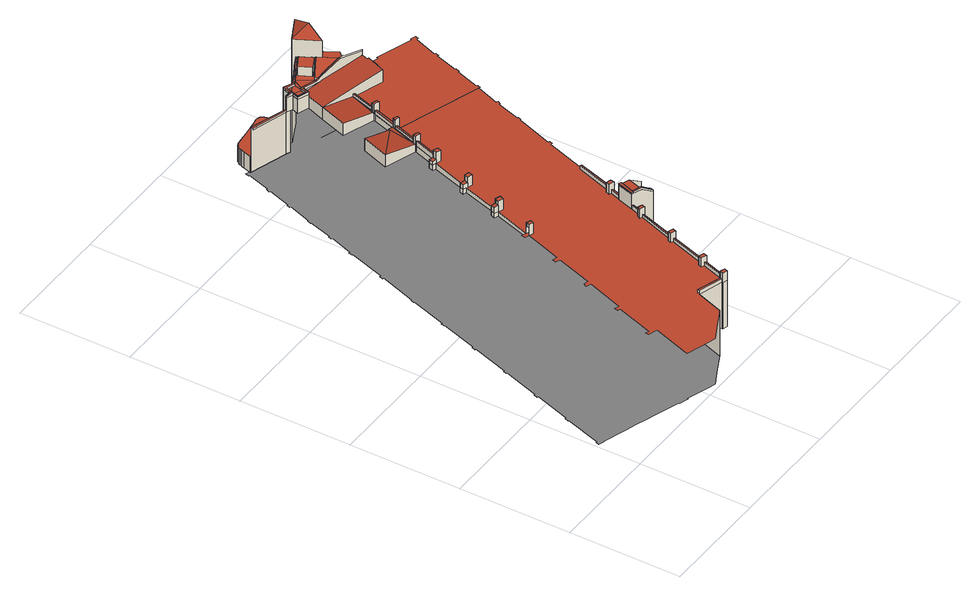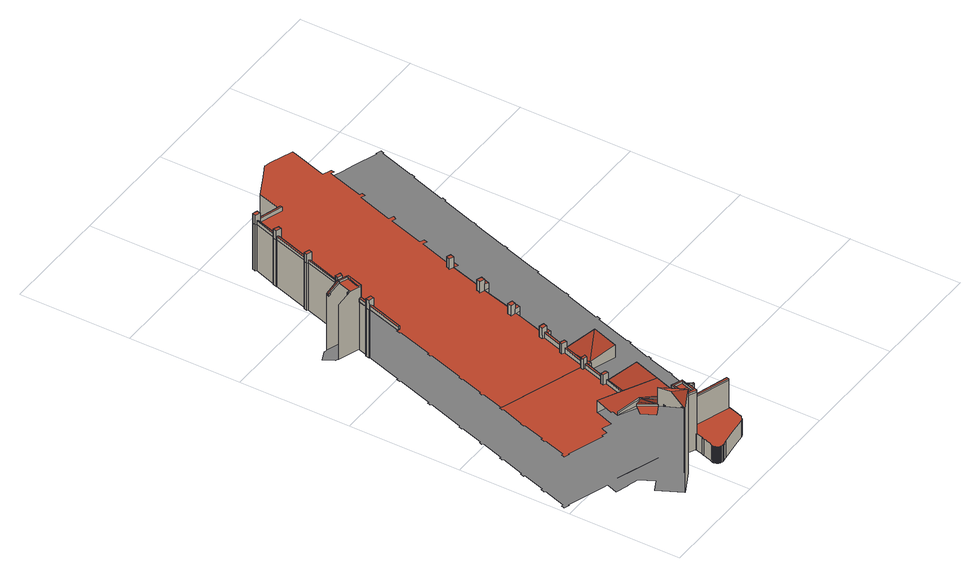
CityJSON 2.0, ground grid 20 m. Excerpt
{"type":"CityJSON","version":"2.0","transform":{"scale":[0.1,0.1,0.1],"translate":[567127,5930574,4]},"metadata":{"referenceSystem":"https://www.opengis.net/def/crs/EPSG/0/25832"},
"CityObjects":{
"building1":{"type":"Building","attributes":{"Grundfläche 2D":"2844.660589","Grundhöhe NN":"4.396"},"children":["building1-1","building1-2","building1-3","building1-4","building1-5","building1-6","building1-7","building1-8","building1-9","building1-10","building1-11","building1-12","building1-13","building1-14","building1-15","building1-16","building1-17","building1-18","building1-19","building1-20","building1-21","building1-22","building1-23","building1-24","building1-25","building1-26","building1-27","building1-28","building1-29","building1-30","building1-31","building1-32","building1-33"],"geometry":[{"type":"MultiSurface","lod":"3","boundaries":[[[0,1,2,3]],[[4,0,3,5]],[[6,4,5,7]],[[8,6,7,9]],[[10,8,9,11]],[[12,10,11,13]],[[14,12,13,15]],[[16,14,15,17]],[[18,16,17,19]],[[20,18,19,21]],[[22,23,24,25]],[[26,20,21,27]],[[28,29,30,31]],[[31,30,23,22]],[[32,33,29,28]],[[34,26,27,35]],[[36,34,35,37]],[[38,36,37,39]],[[40,41,33,32]],[[42,43,44,45,46,39,37,35,27,21,19,17,15,13,11,9,7,5,3,2,47,48,49,50,51,52,53,54,55,56,57,58,59,60,61,62,63,64,65,66,67,68,69,70,71,72,73,74,75,76,77,78,79,80,81,82,83,84,85,86,87,88,89,90,91,92,93,94,95,96,97,98,99,100,101,102,103,104,105,106,107,108,109,110,111,112,113,114,115,116,117,118,119,120,121,122,123,124,125,126,127,128,129,130,131,132,133,134,135,136,137,138,139,140,141,142,143,144,145,146,147,148,149,150,151,152,153,154,155,156,157,158,159,160,161,162,163,164,165,166,167,168,169,170,171,172,173,174,175,176,177,178,179,180,181,182,183],[184,185,186]],[[187,38,39,46]],[[188,189,190,191]],[[191,190,41,40]],[[192,193,189,188]],[[194,187,46,45]],[[195,194,45,44]],[[196,195,44,43]],[[197,196,43,42]],[[198,199,193,192]],[[200,201,202,203,204,205]],[[197,42,183,182,206,207,208,209,200,205,204]],[[200,209,208,207,210,211,212,213,201]],[[214,215,216,217]],[[218,219,220,221,222,223,224,225,226,227,228,229,198,192,188,191,40,32,28,31,22,25,230,231,232,233,234,235,236,237,238,239,240,241,242,243,244,245,246,247,248,249,250,251,252,253,254,255,1,0,4,6,8,10,12,14,16,18,20,26,34,36,38,187,194,195,196,197,204,203,256,257,258,259,260,261,262,263,264,265,266,267,268,269,270,271,272,273,274,275,276,277,278,279,280,281,282,283,284,285,286,287,288,289,290,291,292,293,294,295,296,297,298,299,300,301,302,303,304,305,306,307],[308,309,310,277]],[[228,311,312,229]],[[229,312,199,198]],[[227,226,313,311,228]],[[257,256,174,173]],[[256,203,202,201,213,212,314,176,175,174]],[[315,223,316,214,217]],[[317,215,214]],[[258,257,173,172]],[[259,258,172,171]],[[260,259,171,170]],[[225,318,313,226]],[[319,317,214,316]],[[215,317,320,216]],[[223,315,321,224]],[[224,321,318,225]],[[322,323,118,117]],[[324,325,319,326]],[[327,328,329,330]],[[331,332,317,319,325]],[[333,320,317,332]],[[333,332,331,218,334]],[[307,335,334,218]],[[336,330,329,337,304]],[[306,338,335,307]],[[339,340,323,341,342,343]],[[336,344,345,327,330]],[[339,346,119,118,323,340]],[[347,348,349,350]],[[348,351,352,349]],[[343,342,341,351,348]],[[353,354,328,327]],[[346,339,343,348,355]],[[349,356,357,350]],[[358,359,360,361]],[[362,363,364,358,361,365]],[[360,366,365,361]],[[356,349,352,354,353]],[[346,367,120,119]],[[367,346,368,369]],[[304,337,370,305]],[[305,370,338,306]],[[344,336,304,303]],[[371,344,303,302]],[[362,372,363]],[[356,373,374,357]],[[360,359,375,376,377,366]],[[356,353,378,373]],[[366,377,379,380,381,372,362,365]],[[382,369,368,383,347,350,357,374,384,385,386,387,376,375,359,358,364,388,389,390,391]],[[367,392,393,122,121,120]],[[393,392,367,369,382,391]],[[345,344,371]],[[381,380,389,388,364,363,372]],[[380,394,390,389]],[[395,396,397,393,394,380,379]],[[345,371,302,301]],[[373,378,398]],[[397,396,395,399,400]],[[300,299,401,402,403,327,345,301]],[[404,385,384,405]],[[406,407,408,409,397,400,399,410,411]],[[398,378,353,327,403,402,401,412,413,414,415,416]],[[124,123,122,393,397,409,417,418,419,126,125]],[[420,409,408,407,406,411,410,421,422,423,424]],[[417,409,420,424,423,425,426]],[[427,428,429,430,431,404,405,432]],[[384,374,373,398,416,415,414,433,434,432,405]],[[417,426,425,423,425,435]],[[386,385,404,431,430,429,428,427,436,437,438,439,440,441,442,443,444,445,446,447,448,449,450,451,452,453,454,399,395,379,377,376,387]],[[435,425,423,422,455,419,418,417]],[[423,422,423,425]],[[456,422,421,457,458]],[[422,456,459,460,461,462,127,126,419,455]],[[461,460,463,462]],[[458,446,464,465,466,456]],[[462,467,128,127]],[[462,463,467]]],"semantics":{"surfaces":[{"type":"WallSurface"},{"type":"GroundSurface"},{"type":"RoofSurface"}],"values":[0,0,0,0,0,0,0,0,0,0,0,0,0,0,0,0,0,0,0,1,0,0,0,0,0,0,0,0,0,0,0,2,0,2,0,0,0,0,0,0,2,0,0,0,0,2,0,0,0,0,2,0,2,0,0,0,0,0,0,2,0,0,0,0,0,2,0,0,0,2,0,0,0,0,0,0,0,2,0,0,0,2,2,0,0,2,0,0,2,0,0,2,0,2,2,2,0,2,2,2,0,2,0,2,2,2,0,2,2,0,2]}}]},
"building1-1":{"type":"BuildingInstallation","parents":["building1"],"geometry":[{"type":"MultiSurface","lod":"3","boundaries":[[[468,469,470,471]],[[0,4,468,471]],[[470,469,472,473]]],"semantics":{"surfaces":[{"type":"RoofSurface"},{"type":"WallSurface"}],"values":[0,1,1]}}]},
"building1-2":{"type":"BuildingInstallation","parents":["building1"],"geometry":[{"type":"MultiSurface","lod":"3","boundaries":[[[474,475,476,477,478,479,480]],[[6,8,475,474]],[[8,10,476,475]],[[481,478,477,476,10,12,482,483,484]],[[472,469,468,4,6,474,480,479,478,481]]],"semantics":{"surfaces":[{"type":"RoofSurface"},{"type":"WallSurface"}],"values":[0,1,1,1,1]}}]},
"building1-3":{"type":"BuildingInstallation","parents":["building1"],"geometry":[{"type":"MultiSurface","lod":"3","boundaries":[[[483,482,485,486]],[[483,486,487,484]],[[485,482,12,14]]],"semantics":{"surfaces":[{"type":"RoofSurface"},{"type":"WallSurface"}],"values":[0,1,1]}}]},
"building1-4":{"type":"BuildingInstallation","parents":["building1"],"geometry":[{"type":"MultiSurface","lod":"3","boundaries":[[[488,489,490,491]],[[492,491,490,493,232]],[[488,491,492,494]],[[25,495,489,488,494]],[[495,493,490,489]]],"semantics":{"surfaces":[{"type":"RoofSurface"},{"type":"WallSurface"}],"values":[0,1,1,1,1]}}]},
"building1-5":{"type":"BuildingInstallation","parents":["building1"],"geometry":[{"type":"MultiSurface","lod":"3","boundaries":[[[496,497,498,499,500]],[[498,497,501,487,486,485,14,16]],[[16,18,499,498]],[[502,496,500,499,18,20,503,504,505]],[[497,496,502,501]]],"semantics":{"surfaces":[{"type":"RoofSurface"},{"type":"WallSurface"}],"values":[0,1,1,1,1]}}]},
"building1-6":{"type":"BuildingInstallation","parents":["building1"],"geometry":[{"type":"MultiSurface","lod":"3","boundaries":[[[506,507,504,503]],[[20,26,506,503]],[[504,507,508,505]]],"semantics":{"surfaces":[{"type":"RoofSurface"},{"type":"WallSurface"}],"values":[0,1,1]}}]},
"building1-7":{"type":"BuildingInstallation","parents":["building1"],"geometry":[{"type":"MultiSurface","lod":"3","boundaries":[[[509,510,511,512]],[[32,28,512,511]],[[28,31,509,512]],[[31,22,510,509]]],"semantics":{"surfaces":[{"type":"RoofSurface"},{"type":"WallSurface"}],"values":[0,1,1,1]}}]},
"building1-8":{"type":"BuildingInstallation","parents":["building1"],"geometry":[{"type":"MultiSurface","lod":"3","boundaries":[[[513,514,515,516]],[[517,515,514,510,22]],[[515,517,518,516]],[[32,511,513,516,518]],[[511,510,514,513]]],"semantics":{"surfaces":[{"type":"RoofSurface"},{"type":"WallSurface"}],"values":[0,1,1,1,1]}}]},
"building1-9":{"type":"BuildingInstallation","parents":["building1"],"geometry":[{"type":"MultiSurface","lod":"3","boundaries":[[[519,520,521,522,523]],[[34,521,520,524,508,507,506,26]],[[34,36,522,521]],[[525,519,523,522,36,38,526,527,528]],[[520,519,525,524]]],"semantics":{"surfaces":[{"type":"RoofSurface"},{"type":"WallSurface"}],"values":[0,1,1,1,1]}}]},
"building1-10":{"type":"BuildingInstallation","parents":["building1"],"geometry":[{"type":"MultiSurface","lod":"3","boundaries":[[[529,530,527,526]],[[38,187,529,526]],[[527,530,531,528]]],"semantics":{"surfaces":[{"type":"RoofSurface"},{"type":"WallSurface"}],"values":[0,1,1]}}]},
"building1-11":{"type":"BuildingInstallation","parents":["building1"],"geometry":[{"type":"MultiSurface","lod":"3","boundaries":[[[532,533,534,535,536,537]],[[538,192,188,537,536,535]],[[188,191,532,537]],[[191,40,539,534,533,532]]],"semantics":{"surfaces":[{"type":"RoofSurface"},{"type":"WallSurface"}],"values":[0,1,1,1]}}]},
"building1-12":{"type":"BuildingInstallation","parents":["building1"],"geometry":[{"type":"MultiSurface","lod":"3","boundaries":[[[540,541,542,543]],[[544,543,542,534,539]],[[540,543,544,545]],[[538,535,541,540,545]],[[535,534,542,541]]],"semantics":{"surfaces":[{"type":"RoofSurface"},{"type":"WallSurface"}],"values":[0,1,1,1,1]}}]},
"building1-13":{"type":"BuildingInstallation","parents":["building1"],"geometry":[{"type":"MultiSurface","lod":"3","boundaries":[[[546,547,548,549,550,551,552]],[[531,530,529,187,194,550,549,548,547,553]],[[194,195,551,550]],[[196,554,555,556,557,546,552,551,195]],[[557,553,547,546]]],"semantics":{"surfaces":[{"type":"RoofSurface"},{"type":"WallSurface"}],"values":[0,1,1,1,1]}}]},
"building1-14":{"type":"BuildingInstallation","parents":["building1"],"geometry":[{"type":"MultiSurface","lod":"3","boundaries":[[[558,205,555,554]],[[555,205,204,556]],[[196,197,558,554]],[[558,197,204,205]]],"semantics":{"surfaces":[{"type":"RoofSurface"},{"type":"WallSurface"}],"values":[0,1,1,1]}}]},
"building1-15":{"type":"BuildingInstallation","parents":["building1"],"geometry":[{"type":"MultiSurface","lod":"3","boundaries":[[[559,560,561,562,563,564,565]],[[201,200,561,560]],[[200,209,208,563,562,561]],[[564,566,567,565]],[[201,560,559,213]]],"semantics":{"surfaces":[{"type":"RoofSurface"},{"type":"WallSurface"}],"values":[0,1,1,1,1]}}]},
"building1-16":{"type":"BuildingInstallation","parents":["building1"],"geometry":[{"type":"MultiSurface","lod":"3","boundaries":[[[568,564,563,569]],[[570,571,569,572]],[[568,569,571]],[[573,574,570,572,575]],[[569,563,208,207,206,572]],[[206,576,575,572]],[[574,573,577,578]],[[578,579,570,574]],[[568,571,570,579,210]],[[564,568,210,566]]],"semantics":{"surfaces":[{"type":"RoofSurface"},{"type":"WallSurface"}],"values":[0,0,0,0,1,1,1,1,1,1]}}]},
"building1-17":{"type":"BuildingInstallation","parents":["building1"],"geometry":[{"type":"MultiSurface","lod":"3","boundaries":[[[580,581,582,583,584]],[[583,582,227,228]],[[228,229,584,583]],[[229,198,585,581,580,584]]],"semantics":{"surfaces":[{"type":"RoofSurface"},{"type":"WallSurface"}],"values":[0,1,1,1]}}]},
"building1-18":{"type":"BuildingInstallation","parents":["building1"],"geometry":[{"type":"MultiSurface","lod":"3","boundaries":[[[586,202,587,588]],[[256,257,588,587]],[[203,202,586,589]],[[202,203,256,587]]],"semantics":{"surfaces":[{"type":"RoofSurface"},{"type":"WallSurface"}],"values":[0,1,1,1]}}]},
"building1-19":{"type":"BuildingInstallation","parents":["building1"],"geometry":[{"type":"MultiSurface","lod":"3","boundaries":[[[590,591,592,593]],[[594,592,591,581,585]],[[594,595,593,592]],[[227,582,590,593,595,596,597,598,226]],[[582,581,591,590]]],"semantics":{"surfaces":[{"type":"RoofSurface"},{"type":"WallSurface"}],"values":[0,1,1,1,1]}}]},
"building1-20":{"type":"BuildingInstallation","parents":["building1"],"geometry":[{"type":"MultiSurface","lod":"3","boundaries":[[[599,600,601,602,603,604]],[[589,586,588,257,258,602,601,600,599,605]],[[258,259,603,602]],[[606,604,603,259,260,607,608,609]],[[599,604,606,605]]],"semantics":{"surfaces":[{"type":"RoofSurface"},{"type":"WallSurface"}],"values":[0,1,1,1,1]}}]},
"building1-21":{"type":"BuildingInstallation","parents":["building1"],"geometry":[{"type":"MultiSurface","lod":"3","boundaries":[[[597,610,611,598]],[[225,226,598,611]],[[610,597,596,612]]],"semantics":{"surfaces":[{"type":"RoofSurface"},{"type":"WallSurface"}],"values":[0,1,1]}}]},
"building1-22":{"type":"BuildingInstallation","parents":["building1"],"geometry":[{"type":"MultiSurface","lod":"3","boundaries":[[[607,613,614,608]],[[608,614,615,609]],[[260,261,613,607]]],"semantics":{"surfaces":[{"type":"RoofSurface"},{"type":"WallSurface"}],"values":[0,1,1]}}]},
"building1-23":{"type":"BuildingInstallation","parents":["building1"],"geometry":[{"type":"MultiSurface","lod":"3","boundaries":[[[616,617,618,619,620,621,622]],[[225,611,610,612,623,620,619,618,224]],[[621,620,623,624]],[[625,626,627,326,319,617,616,622,621,624]],[[618,617,319,316,223,224]]],"semantics":{"surfaces":[{"type":"RoofSurface"},{"type":"WallSurface"}],"values":[0,1,1,1,1]}}]},
"building1-24":{"type":"BuildingInstallation","parents":["building1"],"geometry":[{"type":"MultiSurface","lod":"3","boundaries":[[[628,342,340,629]],[[323,322,629,340]],[[630,341,342,628]],[[323,340,342,341]]],"semantics":{"surfaces":[{"type":"RoofSurface"},{"type":"WallSurface"}],"values":[0,1,1,1]}}]},
"building1-25":{"type":"BuildingInstallation","parents":["building1"],"geometry":[{"type":"MultiSurface","lod":"3","boundaries":[[[631,627,626,632]],[[324,326,627,631]],[[632,626,625,309]]],"semantics":{"surfaces":[{"type":"RoofSurface"},{"type":"WallSurface"}],"values":[0,1,1]}}]},
"building1-26":{"type":"BuildingInstallation","parents":["building1"],"geometry":[{"type":"MultiSurface","lod":"3","boundaries":[[[633,634,635,636,637,638,639,640]],[[309,641,638,637,636,325,324,631,632]],[[640,639,638,641,642,643]],[[644,645,646,307,218,331,635,634,633,640,643]],[[331,325,636,635]]],"semantics":{"surfaces":[{"type":"RoofSurface"},{"type":"WallSurface"}],"values":[0,1,1,1,1]}}]},
"building1-27":{"type":"BuildingInstallation","parents":["building1"],"geometry":[{"type":"MultiSurface","lod":"3","boundaries":[[[645,647,648,646]],[[306,307,646,648]],[[645,644,649,647]]],"semantics":{"surfaces":[{"type":"RoofSurface"},{"type":"WallSurface"}],"values":[0,1,1]}}]},
"building1-28":{"type":"BuildingInstallation","parents":["building1"],"geometry":[{"type":"MultiSurface","lod":"3","boundaries":[[[650,651,652]],[[651,653,652]],[[652,653,654]],[[339,650,652,368,346]],[[383,368,652,654]],[[339,343,651,650]],[[348,347,653,651,343]],[[347,383,654,653]]],"semantics":{"surfaces":[{"type":"RoofSurface"},{"type":"WallSurface"}],"values":[0,0,0,1,1,1,1,1]}}]},
"building1-29":{"type":"BuildingInstallation","parents":["building1"],"geometry":[{"type":"MultiSurface","lod":"3","boundaries":[[[655,656,657,658,659,660]],[[306,648,647,649,661,658,657,656,655,305]],[[661,662,659,658]],[[371,302,303,344,660,659,662,663,664,665]],[[655,660,344,303,304,305]]],"semantics":{"surfaces":[{"type":"RoofSurface"},{"type":"WallSurface"}],"values":[0,1,1,1,1]}}]},
"building1-30":{"type":"BuildingInstallation","parents":["building1"],"geometry":[{"type":"MultiSurface","lod":"3","boundaries":[[[664,666,667,665]],[[302,371,665,667,345,301]],[[666,664,663,300]],[[666,300,301,345,667]]],"semantics":{"surfaces":[{"type":"RoofSurface"},{"type":"WallSurface"}],"values":[0,1,1,1]}}]},
"building1-31":{"type":"BuildingInstallation","parents":["building1"],"geometry":[{"type":"MultiSurface","lod":"3","boundaries":[[[668,669,670,671,672,673]],[[674,675,676,671]],[[671,676,672]],[[677,678,679,674]],[[674,679,680,675]],[[677,391,390,681,678]],[[674,671,670,669,419,418,417,409,397,393,391,677]],[[680,679,678,681,390,394,396,400,408,420,426,672,676,675]],[[672,426,435]],[[455,668,673,672,435,682]],[[669,668,455,419]]],"semantics":{"surfaces":[{"type":"RoofSurface"},{"type":"WallSurface"}],"values":[0,0,0,0,0,0,1,1,1,1,1]}}]},
"building1-32":{"type":"BuildingInstallation","parents":["building1"],"geometry":[{"type":"MultiSurface","lod":"3","boundaries":[[[683,684,685,686,687,688,689,690,691,692,693]],[[686,685,684,694,695,425]],[[425,424,407,696,688,687,686]],[[696,697,689,688]],[[698,691,690,689,697,406]],[[692,691,698,699,423]],[[423,693,692]],[[423,700,694,684,683,693]]],"semantics":{"surfaces":[{"type":"RoofSurface"},{"type":"WallSurface"}],"values":[0,1,1,1,1,1,1,1]}}]},
"building1-33":{"type":"BuildingInstallation","parents":["building1"],"geometry":[{"type":"MultiSurface","lod":"3","boundaries":[[[454,453,452,451,450,701,702,703,704]],[[449,448,705,450]],[[705,459,450]],[[459,701,450]],[[447,705,448]],[[459,705,706]],[[707,701,459]],[[704,708,399,454]],[[447,446,466,706,705]],[[466,456,459,706]],[[459,456,422,707]],[[709,411,708,704,703,702,701,707,422,710]]],"semantics":{"surfaces":[{"type":"RoofSurface"},{"type":"WallSurface"}],"values":[0,0,0,0,0,0,0,1,1,1,1,1]}}]},
"building2":{"type":"Building","attributes":{"Grundfläche 2D":"41.354428","Grundhöhe NN":"4.344"},"geometry":[{"type":"Solid","lod":"3","boundaries":[[[[711,712,713,714,715,716,717,718,719,720,721,722,723,724,725,726,727,728,729,730,731,732,733,734,735,736,737,738,739,740,741,742,743,744,745,746,747,748,749,750,751,752,753,754,755,756,757,758,759,760]],[[716,715,761,762]],[[715,714,713,763,764,761]],[[713,712,765,763]],[[717,716,762,766]],[[718,717,766,767]],[[719,718,767,768]],[[720,719,768,769]],[[721,720,769,770]],[[722,721,770,771]],[[723,722,771,772]],[[724,723,772,773]],[[774,775,776,728,727,726,725,724,773,777]],[[729,728,776,778]],[[730,729,778,779]],[[731,730,779,780]],[[732,731,780,781]],[[733,732,781,782]],[[734,733,782,783]],[[735,734,783,784]],[[736,735,784,785]],[[786,738,737,736,785,787]],[[739,738,786,788]],[[740,739,788,789]],[[741,740,789,790]],[[742,741,790,791]],[[743,742,791,792]],[[744,743,792,793]],[[745,744,793,794]],[[746,745,794,795]],[[747,746,795,796]],[[748,747,796,797]],[[749,748,797,798]],[[750,749,798,799]],[[800,801,753,752,751,750,799,802]],[[754,753,801,803]],[[755,754,803,804]],[[756,755,804,805]],[[757,756,805,806]],[[758,757,806,807]],[[759,758,807,808]],[[760,759,808,809]],[[711,760,809,810]],[[712,711,810,765]],[[803,801,800,802,799,798,797,796,795,794,793,792,791,790,789,788,786,787,785,784,783,782,781,780,779,778,776,775,774,777,773,772,771,770,769,768,767,766,762,761,764,763,765,810,809,808,807,806,805,804]]]],"semantics":{"surfaces":[{"type":"RoofSurface"},{"type":"WallSurface"},{"type":"GroundSurface"}],"values":[[0,1,1,1,1,1,1,1,1,1,1,1,1,1,1,1,1,1,1,1,1,1,1,1,1,1,1,1,1,1,1,1,1,1,1,1,1,1,1,1,1,1,1,1,2]]}}]}
},
"vertices":[
[305,86,94],[289,39,93],[289,39,4],[305,86,4],[348,73,94],[348,73,4],[347,71,94],[347,71,4],[356,68,94],[356,68,4],[358,74,94],[358,74,4],[356,75,94],[356,75,4],[370,116,95],[370,116,4],[371,115,95],[371,115,4],[373,122,95],[373,122,4],[372,122,95],[372,122,4],[305,452,98],[305,452,90],[285,388,90],[285,388,97],[393,187,96],[393,187,4],[301,462,98],[301,462,90],[298,455,90],[298,455,98],[308,459,98],[308,459,90],[395,187,96],[395,187,4],[397,193,96],[397,193,4],[395,194,96],[395,194,4],[327,524,99],[327,524,90],[424,283,4],[418,265,4],[420,264,4],[418,258,4],[416,259,4],[264,27,4],[251,20,4],[227,8,4],[226,8,4],[215,11,4],[174,25,4],[174,23,4],[158,28,4],[158,29,4],[117,43,4],[94,51,4],[80,56,4],[57,63,4],[15,77,4],[15,75,4],[6,78,4],[8,84,4],[10,84,4],[31,149,4],[30,149,4],[32,156,4],[34,155,4],[55,220,4],[53,220,4],[55,227,4],[57,226,4],[78,291,4],[77,292,4],[79,298,4],[80,297,4],[102,363,4],[100,363,4],[102,370,4],[104,369,4],[125,434,4],[124,434,4],[126,441,4],[128,440,4],[148,505,4],[147,505,4],[149,511,4],[151,511,4],[173,576,4],[170,576,4],[173,583,4],[175,582,4],[196,647,4],[194,647,4],[196,654,4],[198,653,4],[212,694,4],[210,695,4],[212,701,4],[214,700,4],[227,742,4],[225,742,4],[228,749,4],[229,748,4],[243,789,4],[241,790,4],[243,796,4],[245,796,4],[258,836,4],[256,837,4],[259,844,4],[261,843,4],[274,884,4],[272,885,4],[274,891,4],[283,888,4],[283,887,4],[348,866,4],[356,863,4],[362,879,4],[363,879,4],[378,873,4],[410,889,4],[411,889,4],[413,890,4],[421,894,4],[418,900,4],[461,922,4],[482,880,4],[461,869,4],[474,844,4],[494,838,4],[495,839,4],[517,832,4],[510,812,4],[518,809,4],[583,787,4],[584,789,4],[593,786,4],[591,780,4],[588,781,4],[574,740,4],[576,739,4],[574,732,4],[572,733,4],[559,692,4],[561,692,4],[559,685,4],[557,686,4],[543,644,4],[545,643,4],[543,637,4],[541,638,4],[527,597,4],[530,596,4],[527,590,4],[525,591,4],[512,550,4],[514,549,4],[512,543,4],[510,543,4],[488,478,4],[491,477,4],[489,471,4],[486,472,4],[465,407,4],[467,406,4],[465,400,4],[463,401,4],[442,336,4],[444,336,4],[442,329,4],[440,330,4],[434,312,4],[435,311,4],[472,299,4],[471,298,4],[477,296,4],[486,278,4],[468,270,4],[462,272,4],[462,270,4],[425,283,4],[487,816,4],[455,827,4],[412,841,4],[416,259,97],[323,533,99],[323,533,90],[321,526,90],[321,526,99],[330,531,99],[330,531,90],[418,258,97],[420,264,97],[418,265,97],[424,283,97],[351,595,100],[351,595,90],[422,284,126],[431,313,126],[431,313,105],[431,313,97],[422,284,97],[422,284,105],[462,270,111],[441,277,126],[425,283,126],[424,283,126],[442,280,126],[449,303,126],[450,306,126],[435,311,126],[313,663,114],[330,711,114],[330,711,90],[313,663,90],[386,695,102],[384,690,102],[385,690,102],[371,648,101],[370,648,101],[369,644,101],[369,643,101],[370,643,101],[356,601,100],[355,602,100],[347,604,100],[345,597,100],[277,391,97],[275,384,97],[283,382,97],[261,317,96],[253,320,96],[251,313,96],[259,310,96],[238,246,95],[230,248,95],[227,242,95],[236,239,95],[214,174,94],[206,177,94],[204,170,94],[209,169,94],[188,103,93],[182,105,93],[181,99,93],[197,94,93],[175,28,92],[174,25,92],[215,11,93],[226,8,93],[227,8,93],[251,20,93],[264,27,93],[434,312,97],[440,330,98],[442,329,98],[444,336,98],[442,336,98],[463,401,99],[465,400,99],[467,406,99],[465,407,99],[486,472,100],[489,471,100],[491,477,100],[488,478,100],[510,543,101],[512,543,101],[514,549,101],[512,550,101],[525,591,101],[527,590,101],[530,596,101],[527,597,101],[541,638,102],[543,637,102],[545,643,102],[543,644,102],[557,686,102],[559,685,102],[561,692,103],[559,692,103],[572,733,103],[574,732,103],[576,739,103],[574,740,103],[588,781,104],[591,780,104],[593,786,104],[584,789,104],[583,787,104],[518,809,104],[517,806,104],[508,809,104],[503,797,104],[486,803,104],[473,769,103],[420,787,103],[417,788,103],[403,742,102],[401,743,102],[401,740,102],[400,738,102],[401,737,102],[387,695,102],[538,639,102],[388,689,102],[534,640,102],[347,604,90],[345,597,90],[356,601,90],[472,299,111],[369,644,90],[369,644,105],[377,695,106],[370,643,90],[370,648,105],[377,695,90],[369,643,90],[283,887,89],[348,866,89],[385,690,105],[384,690,105],[371,648,105],[361,807,112],[361,807,89],[345,759,89],[345,759,112],[386,695,105],[378,698,106],[378,698,90],[386,695,90],[387,695,90],[401,740,104],[401,740,89],[401,737,89],[348,866,116],[348,866,92],[347,863,89],[347,863,92],[347,863,116],[401,743,104],[417,788,104],[356,863,116],[357,859,120],[357,859,116],[353,847,116],[353,847,120],[357,859,89],[353,847,89],[373,840,112],[373,840,89],[358,862,116],[373,840,116],[373,840,120],[356,849,120],[371,844,120],[371,844,116],[356,849,116],[361,865,116],[364,874,116],[364,874,120],[360,861,116],[374,854,116],[362,879,116],[356,863,120],[362,879,120],[400,738,89],[403,742,104],[374,871,116],[377,852,116],[377,852,120],[374,854,120],[375,856,120],[375,856,116],[377,852,112],[377,856,116],[379,869,116],[378,869,116],[363,879,120],[358,862,120],[402,844,120],[403,847,120],[378,855,120],[377,856,120],[378,869,120],[379,869,120],[380,870,120],[378,873,120],[363,879,116],[378,873,116],[380,870,116],[378,855,116],[388,874,116],[390,879,116],[407,842,116],[410,845,116],[391,876,116],[473,769,127],[420,787,120],[417,788,120],[410,845,123],[412,841,125],[412,857,119],[410,884,125],[410,885,125],[410,889,126],[412,844,117],[412,854,119],[486,803,127],[483,804,127],[487,816,127],[447,829,121],[412,841,117],[411,889,126],[413,890,127],[421,894,131],[412,887,126],[415,843,118],[435,866,131],[430,871,130],[413,885,126],[414,886,127],[413,887,126],[448,832,141],[447,833,141],[416,843,126],[415,843,126],[412,844,124],[447,829,141],[487,816,131],[487,816,134],[413,887,127],[453,831,140],[456,830,140],[458,829,140],[485,820,135],[488,819,134],[491,818,134],[491,818,131],[488,819,131],[485,820,131],[458,829,131],[456,830,131],[456,830,135],[453,831,137],[448,832,140],[447,833,140],[416,843,124],[415,843,123],[412,844,122],[410,845,121],[422,892,131],[439,858,131],[416,843,118],[453,831,131],[439,858,136],[439,858,168],[421,894,168],[418,900,168],[451,890,182],[470,846,131],[458,868,131],[440,859,131],[461,922,168],
[348,73,101],[349,76,101],[306,90,101],[305,86,101],[349,76,94],[306,90,94],
[347,71,113],[356,68,113],[358,74,113],[354,76,113],[349,77,113],[349,76,113],[348,73,113],[349,77,94],[356,75,102],[354,76,102],[354,76,94],
[370,116,102],[367,117,102],[367,117,95],
[293,385,118],[285,388,118],[283,382,118],[290,379,118],[290,379,97],[283,382,111],[293,385,97],[285,388,111],
[364,125,113],[362,119,113],[371,115,113],[373,122,113],[369,123,113],[362,119,95],[364,125,95],[372,122,102],[369,123,102],[369,123,95],
[393,187,102],[390,188,102],[390,188,96],
[298,455,109],[305,452,111],[308,459,111],[301,462,109],
[308,459,119],[305,452,119],[314,449,119],[317,456,119],[314,449,98],[317,456,98],
[388,196,114],[386,190,114],[395,187,114],[397,193,114],[392,195,114],[386,190,96],[388,196,96],[395,194,102],[392,195,102],[392,195,96],
[416,259,102],[414,260,102],[414,260,97],
[321,526,108],[327,524,108],[329,523,108],[332,530,108],[330,531,108],[323,533,108],[332,530,99],[329,523,99],
[340,528,119],[332,530,119],[329,523,119],[338,520,119],[338,520,99],[340,528,99],
[412,267,115],[409,261,115],[414,260,115],[416,259,115],[418,258,115],[420,264,115],[418,265,115],[409,261,97],[418,265,105],[416,266,105],[416,266,97],[412,267,97],
[424,283,105],
[435,311,129],[431,313,129],[422,284,129],[424,283,129],[425,283,129],[426,286,129],[434,308,129],[426,286,126],[434,308,126],
[442,280,130],[441,277,130],[460,274,116],[444,280,128],[462,270,114],[463,275,114],[461,276,116],[462,272,114],[462,272,111],[463,275,111],[461,276,113],[460,274,113],
[351,595,107],[352,595,107],[355,602,107],[347,604,107],[345,597,107],[352,595,100],
[437,331,105],[434,312,105],[440,330,105],[437,331,98],
[355,602,121],[352,595,121],[361,592,121],[363,599,121],[361,592,100],[363,599,100],[359,600,100],[359,600,111],[356,601,111],
[433,332,117],[437,331,117],[440,330,117],[442,329,117],[444,336,117],[435,339,117],[433,332,98],[435,339,98],[442,336,106],[439,337,106],[439,337,98],
[373,642,111],[370,643,111],[373,642,101],
[463,401,106],[460,402,106],[460,402,99],
[371,648,121],[370,648,121],[369,643,121],[370,643,121],[377,640,121],[379,645,121],[374,647,121],[377,640,101],[379,645,101],[374,647,101],[374,647,110],[371,648,110],
[282,883,92],[283,887,92],[282,883,89],
[385,690,110],[388,689,110],
[390,694,122],[387,695,122],[386,695,122],[384,690,122],[385,690,122],[393,688,122],[394,692,122],[394,693,122],[393,688,102],[394,692,102],[394,693,102],[390,694,102],[390,694,110],[387,695,110],
[404,737,110],[401,737,110],[404,737,102],
[348,866,118],[347,863,118],[356,863,122],[357,859,122],[358,862,122],
[400,738,122],[401,737,122],[404,737,122],[409,735,122],[410,740,122],[401,743,122],[409,735,102],[410,740,102],[405,742,102],[405,742,110],[403,742,110],
[420,787,110],[417,788,110],
[422,892,134],[421,894,134],[413,890,133],[411,889,133],[413,887,133],[415,888,133],[410,889,133],[411,886,133],[412,887,133],[390,879,119],[391,876,119],[393,877,121],[410,885,132],[388,874,119],[415,888,127],
[429,872,137],[421,889,137],[416,887,137],[414,886,137],[413,885,137],[399,878,137],[410,856,137],[412,857,137],[432,867,137],[430,870,137],[430,871,137],[421,889,130],[416,887,128],[399,878,119],[410,856,119],[432,867,130],[430,870,130],[429,872,130],
[430,864,140],[428,863,139],[412,854,125],[407,851,121],[441,857,135],[440,859,135],[435,866,136],[407,851,116],[428,863,127],[430,864,129],
[290,914,35],[289,911,35],[288,908,35],[287,906,35],[286,902,35],[282,888,35],[283,888,35],[283,887,35],[348,866,35],[356,863,35],[362,879,35],[363,879,35],[366,891,35],[368,896,35],[369,900,35],[370,904,35],[372,909,35],[373,913,35],[375,917,35],[375,918,35],[375,919,35],[375,920,35],[374,921,35],[374,922,35],[374,923,35],[374,924,35],[373,924,35],[373,925,35],[372,925,35],[372,926,35],[371,927,35],[370,927,35],[370,928,35],[369,928,35],[368,928,35],[366,929,35],[365,929,35],[363,929,35],[361,929,35],[355,928,35],[326,924,35],[307,922,35],[300,921,35],[299,921,35],[298,920,35],[297,920,35],[296,919,35],[295,919,35],[294,918,35],[292,916,35],[286,902,3],[282,888,3],[288,908,3],[287,906,3],[289,911,3],[283,888,3],[283,887,3],[348,866,3],[356,863,3],[362,879,3],[363,879,3],[366,891,3],[368,896,3],[370,904,3],[372,909,3],[373,913,3],[369,900,3],[375,917,3],[375,918,3],[375,919,3],[375,920,3],[374,921,3],[374,922,3],[374,923,3],[374,924,3],[373,925,3],[373,924,3],[372,925,3],[372,926,3],[371,927,3],[370,927,3],[370,928,3],[369,928,3],[368,928,3],[366,929,3],[365,929,3],[363,929,3],[361,929,3],[355,928,3],[307,922,3],[300,921,3],[326,924,3],[299,921,3],[298,920,3],[297,920,3],[296,919,3],[295,919,3],[294,918,3],[292,916,3],[290,914,3]
]}
